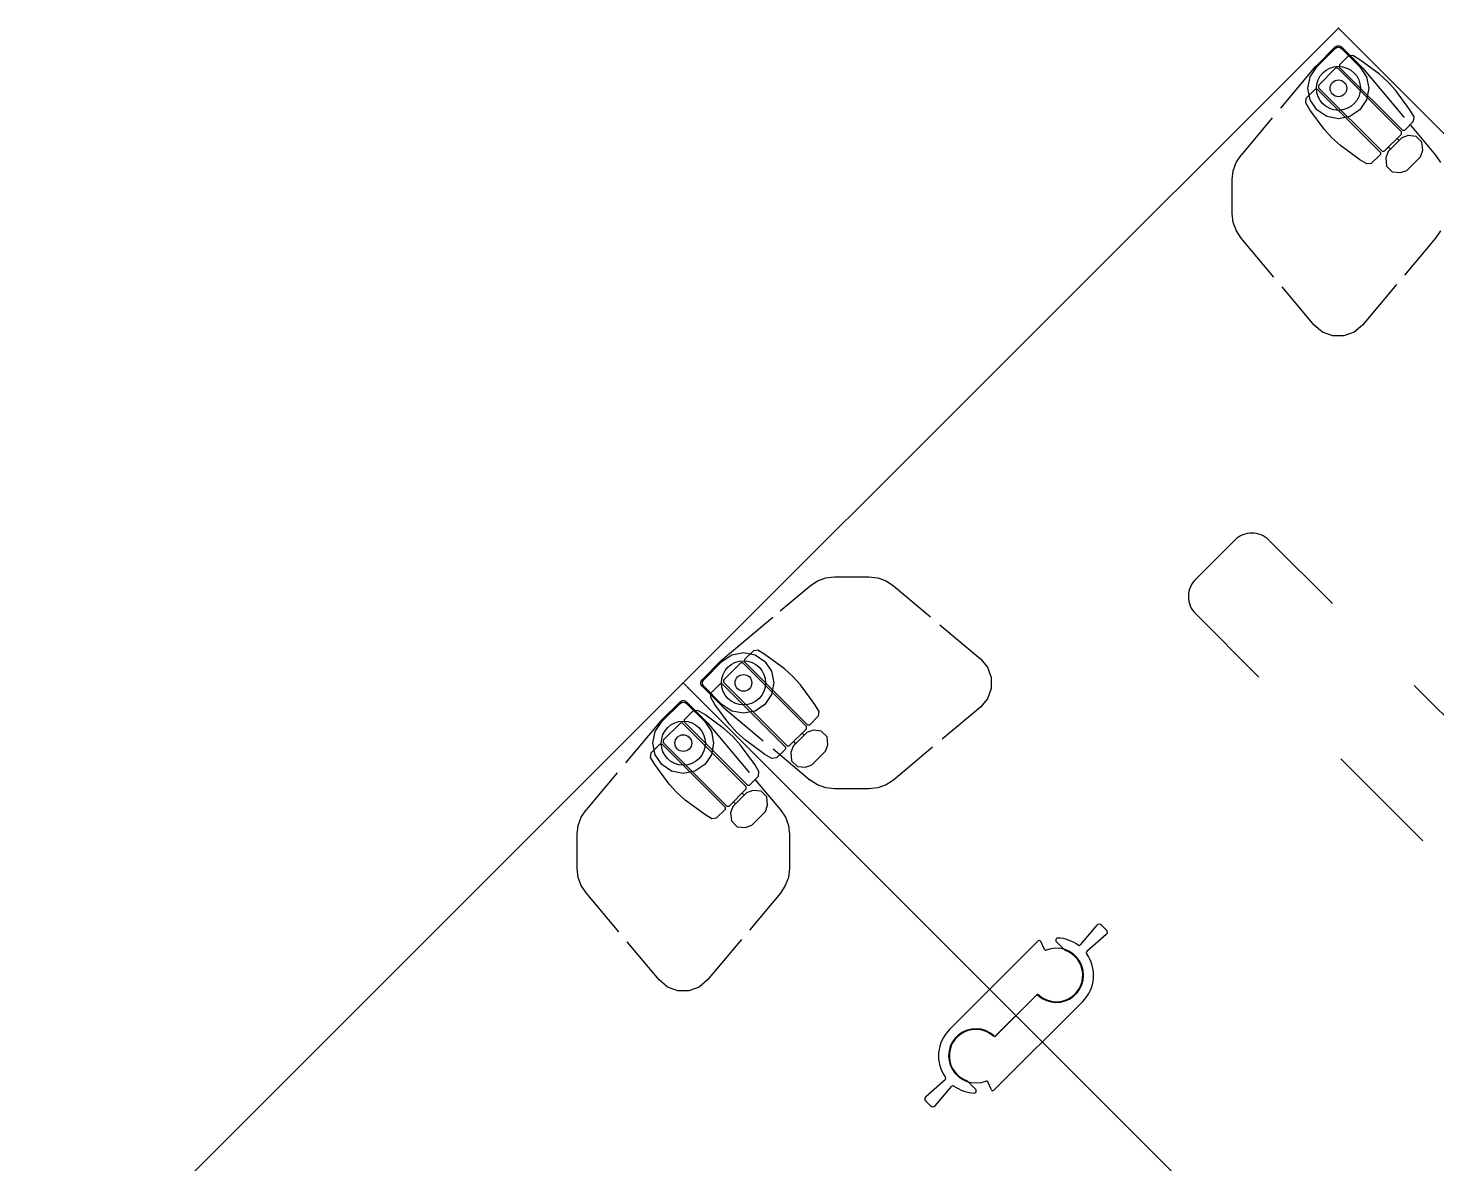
# Model space of a CAD drawing. Header units: inches. Extents: x 0 to 707, y 8 to 426.
# Drawn here: x 457.72 to 494.21, y 185.3 to 214.74 of the extents above; entities that cross this region are included whole.
import ezdxf

# ---------------------------------------------------------------- set-up
doc = ezdxf.new("R2010")
doc.units = ezdxf.units.IN
doc.header["$MEASUREMENT"] = 0
for name, color, linetype in [('TABLE', 6, 'Continuous'), ('TABLE-CASTER1', 6, 'Continuous'), ('TABLE-CASTER3', 6, 'Continuous'), ('TABLE-CASTER4', 6, 'Continuous'), ('TABLE-HIDDEN', 6, 'Continuous'), ('TABLE-LEG1', 6, 'Continuous'), ('TABLE-LEG3', 6, 'Continuous'), ('TABLE-LEG4', 6, 'Continuous'), ('TABLE-LEGBRACKET1', 6, 'Continuous'), ('TABLE-LEGBRACKET3', 6, 'Continuous'), ('TABLE-LEGBRACKET4', 6, 'Continuous')]:
    doc.layers.add(name, color=color, linetype=linetype)

# ---------------------------------------------------------------- blocks, each defined once
blk = doc.blocks.new('PHZ515S_2454L_4P')
at = {"layer": 'TABLE'}
for p, q in [((53.875, 0), (0, 0)), ((0, 0), (0, -24)), ((53.875, -24), (53.875, 0)), ((0, -24), (53.875, -24))]:
    blk.add_line(p, q, dxfattribs=at)
for p in [(0, 0), (53.875, 0), (53.875, -24)]:
    blk.add_point(p, dxfattribs=at)
at = {"layer": 'TABLE-CASTER1'}
for p, q in [((0.769, -0.238), (0.693, -0.33)), ((0.693, -0.33), (0.693, -0.657)), ((0.973, -0.185), (0.769, -0.238)), ((1.593, -0.091), (0.973, -0.185)), ((1.89, -0.074), (1.593, -0.091)), ((2.186, -0.091), (1.89, -0.074)), ((2.805, -0.185), (2.186, -0.091)), ((3.011, -0.238), (2.805, -0.185)), ((3.081, -0.33), (3.011, -0.238)), ((3.087, -0.657), (3.081, -0.33)), ((0.693, -0.657), (0.732, -0.697)), ((0.732, -0.697), (3.047, -0.697)), ((3.047, -0.697), (3.087, -0.657)), ((3.246, -0.693), (3.171, -0.852)), ((3.409, -0.558), (3.246, -0.693)), ((3.621, -0.559), (3.409, -0.558)), ((3.784, -0.693), (3.621, -0.559)), ((3.859, -0.852), (3.784, -0.693)), ((0.724, -0.748), (0.685, -0.787)), ((0.685, -0.787), (0.685, -1.418)), ((3.058, -0.748), (0.724, -0.748)), ((3.097, -0.787), (3.058, -0.748)), ((3.097, -1.417), (3.097, -0.787)), ((3.171, -0.945), (3.097, -0.945)), ((3.171, -0.852), (3.171, -1.352)), ((3.859, -1.353), (3.859, -0.852)), ((0.685, -1.418), (0.725, -1.457)), ((0.725, -1.457), (3.058, -1.457)), ((3.058, -1.457), (3.097, -1.417)), ((3.097, -1.26), (3.171, -1.26)), ((3.171, -1.352), (3.246, -1.512)), ((3.784, -1.511), (3.859, -1.353)), ((0.693, -1.548), (0.732, -1.508)), ((0.693, -1.874), (0.693, -1.548)), ((0.732, -1.508), (3.047, -1.508)), ((3.047, -1.508), (3.087, -1.548)), ((3.087, -1.548), (3.081, -1.874)), ((3.246, -1.512), (3.41, -1.647)), ((3.41, -1.647), (3.622, -1.646)), ((3.622, -1.646), (3.784, -1.511)), ((0.769, -1.967), (0.693, -1.874)), ((0.973, -2.019), (0.769, -1.967)), ((1.593, -2.114), (0.973, -2.019)), ((1.89, -2.13), (1.593, -2.114)), ((2.186, -2.114), (1.89, -2.13)), ((2.805, -2.02), (2.186, -2.114)), ((3.011, -1.967), (2.805, -2.02)), ((3.081, -1.874), (3.011, -1.967))]:
    blk.add_line(p, q, dxfattribs=at)
blk.add_circle((1.103, -1.102), 0.217, dxfattribs=at)
at = {"layer": 'TABLE-CASTER3'}
for p, q in [((51.07, -21.98), (51.689, -21.886)), ((51.689, -21.886), (51.985, -21.87)), ((51.985, -21.87), (52.282, -21.886)), ((52.282, -21.886), (52.902, -21.981)), ((50.788, -22.452), (50.794, -22.126)), ((50.794, -22.126), (50.864, -22.033)), ((50.864, -22.033), (51.07, -21.98)), ((52.902, -21.981), (53.106, -22.033)), ((53.106, -22.033), (53.182, -22.126)), ((53.182, -22.126), (53.182, -22.452)), ((50.091, -22.489), (50.016, -22.647)), ((50.253, -22.354), (50.091, -22.489)), ((50.465, -22.353), (50.253, -22.354)), ((50.629, -22.488), (50.465, -22.353)), ((50.704, -22.648), (50.629, -22.488)), ((50.817, -22.543), (50.778, -22.583)), ((50.778, -22.583), (50.778, -23.213)), ((50.828, -22.492), (50.788, -22.452)), ((53.15, -22.543), (50.817, -22.543)), ((53.143, -22.492), (50.828, -22.492)), ((53.182, -22.452), (53.143, -22.492)), ((53.19, -22.582), (53.15, -22.543)), ((53.19, -23.213), (53.19, -22.582)), ((50.016, -22.647), (50.016, -23.148)), ((50.704, -23.148), (50.704, -22.648)), ((50.778, -22.74), (50.704, -22.74)), ((50.016, -23.148), (50.091, -23.307)), ((50.091, -23.307), (50.254, -23.441)), ((50.466, -23.442), (50.629, -23.307)), ((50.629, -23.307), (50.704, -23.148)), ((50.704, -23.055), (50.778, -23.055)), ((50.778, -23.213), (50.817, -23.252)), ((50.828, -23.303), (50.788, -23.343)), ((50.788, -23.343), (50.794, -23.67)), ((50.817, -23.252), (53.151, -23.252)), ((53.143, -23.303), (50.828, -23.303)), ((53.182, -23.343), (53.143, -23.303)), ((53.151, -23.252), (53.19, -23.213)), ((53.182, -23.67), (53.182, -23.343)), ((50.254, -23.441), (50.466, -23.442)), ((50.794, -23.67), (50.864, -23.762)), ((53.106, -23.762), (53.182, -23.67)), ((50.864, -23.762), (51.07, -23.815)), ((51.07, -23.815), (51.689, -23.909)), ((51.689, -23.909), (51.985, -23.926)), ((51.985, -23.926), (52.282, -23.909)), ((52.282, -23.909), (52.902, -23.815)), ((52.902, -23.815), (53.106, -23.762))]:
    blk.add_line(p, q, dxfattribs=at)
blk.add_circle((52.772, -22.898), 0.217, dxfattribs=at)
at = {"layer": 'TABLE-CASTER4'}
for p, q in [((50.789, -0.657), (50.794, -0.33)), ((50.794, -0.33), (50.865, -0.238)), ((50.865, -0.238), (51.07, -0.185)), ((51.07, -0.185), (51.69, -0.091)), ((51.69, -0.091), (51.985, -0.075)), ((51.985, -0.075), (52.282, -0.091)), ((52.282, -0.091), (52.903, -0.185)), ((52.903, -0.185), (53.106, -0.238)), ((53.106, -0.238), (53.182, -0.331)), ((53.182, -0.331), (53.182, -0.657)), ((50.091, -0.694), (50.016, -0.852)), ((50.254, -0.558), (50.091, -0.694)), ((50.465, -0.558), (50.254, -0.558)), ((50.629, -0.693), (50.465, -0.558)), ((50.704, -0.853), (50.629, -0.693)), ((50.828, -0.697), (50.789, -0.657)), ((53.143, -0.697), (50.828, -0.697)), ((53.182, -0.657), (53.143, -0.697)), ((50.016, -0.852), (50.017, -1.353)), ((50.704, -1.353), (50.704, -0.853)), ((50.778, -0.945), (50.704, -0.945)), ((50.817, -0.748), (50.778, -0.788)), ((50.778, -0.788), (50.778, -1.417)), ((53.151, -0.748), (50.817, -0.748)), ((53.19, -0.787), (53.151, -0.748)), ((53.19, -1.418), (53.19, -0.787)), ((50.017, -1.353), (50.091, -1.512)), ((50.629, -1.512), (50.704, -1.353)), ((50.704, -1.26), (50.778, -1.26)), ((50.778, -1.417), (50.817, -1.457)), ((50.817, -1.457), (53.151, -1.457)), ((53.151, -1.457), (53.19, -1.418)), ((50.091, -1.512), (50.254, -1.646)), ((50.254, -1.646), (50.466, -1.646)), ((50.466, -1.646), (50.629, -1.512)), ((50.828, -1.508), (50.789, -1.548)), ((50.789, -1.548), (50.794, -1.875)), ((53.143, -1.508), (50.828, -1.508)), ((53.182, -1.548), (53.143, -1.508)), ((53.182, -1.875), (53.182, -1.548)), ((50.794, -1.875), (50.865, -1.967)), ((50.865, -1.967), (51.07, -2.02)), ((51.07, -2.02), (51.69, -2.114)), ((51.69, -2.114), (51.985, -2.13)), ((51.985, -2.13), (52.282, -2.114)), ((52.282, -2.114), (52.903, -2.02)), ((52.903, -2.02), (53.106, -1.967)), ((53.106, -1.967), (53.182, -1.875))]:
    blk.add_line(p, q, dxfattribs=at)
blk.add_circle((52.773, -1.103), 0.217, dxfattribs=at)
at = {"layer": 'TABLE-HIDDEN'}
for p, q in [((37.438, -10.653), (40.438, -10.653)), ((43.438, -10.653), (45.753, -10.653)), ((46.388, -11.278), (46.388, -12.722)), ((37.438, -13.343), (40.438, -13.343)), ((43.438, -13.343), (45.753, -13.343))]:
    blk.add_line(p, q, dxfattribs=at)
for centre, radius, start, end in [((45.76, -11.28), 0.628, 358.0076, 90.6469), ((45.764, -12.721), 0.624, 269.9996, 0.0145)]:
    blk.add_arc(centre, radius, start, end, dxfattribs=at)
at = {"layer": 'TABLE-LEG1', "extrusion": (-1, 0, 0)}
for p, q in [((0.324, -0.388), (0.35, -0.35)), ((0.35, -0.35), (0.388, -0.324)), ((0.388, -0.324), (0.433, -0.315)), ((0.433, -0.315), (1.103, -0.315)), ((1.103, -0.315), (1.404, -0.375)), ((0.315, -0.433), (0.324, -0.388)), ((0.315, -1.102), (0.315, -0.433)), ((1.404, -0.375), (1.659, -0.546)), ((1.659, -0.546), (1.83, -0.801)), ((1.83, -0.801), (1.89, -1.102)), ((0.375, -1.404), (0.315, -1.102)), ((0.546, -1.659), (0.375, -1.404)), ((1.83, -1.404), (1.659, -1.659)), ((1.89, -1.102), (1.83, -1.404)), ((0.801, -1.83), (0.546, -1.659)), ((1.659, -1.659), (1.404, -1.83)), ((1.103, -1.89), (0.801, -1.83)), ((1.404, -1.83), (1.103, -1.89))]:
    blk.add_line(p, q, dxfattribs=at)
at = {"layer": 'TABLE-LEG1'}
blk.add_circle((1.103, -1.102), 0.571, dxfattribs=at)
at = {"layer": 'TABLE-LEG3', "extrusion": (1, -1.22465e-16, 0)}
for p, q in [((52.216, -22.341), (52.471, -22.17)), ((52.471, -22.17), (52.772, -22.11)), ((52.772, -22.11), (53.074, -22.17)), ((53.074, -22.17), (53.329, -22.341)), ((51.985, -22.898), (52.045, -22.596)), ((52.045, -22.596), (52.216, -22.341)), ((53.329, -22.341), (53.5, -22.596)), ((53.5, -22.596), (53.56, -22.898)), ((52.045, -23.199), (51.985, -22.898)), ((53.56, -22.898), (53.56, -23.567)), ((52.216, -23.454), (52.045, -23.199)), ((52.471, -23.625), (52.216, -23.454)), ((52.772, -23.685), (52.471, -23.625)), ((53.442, -23.685), (52.772, -23.685)), ((53.487, -23.676), (53.442, -23.685)), ((53.525, -23.65), (53.487, -23.676)), ((53.551, -23.612), (53.525, -23.65)), ((53.56, -23.567), (53.551, -23.612))]:
    blk.add_line(p, q, dxfattribs=at)
at = {"layer": 'TABLE-LEG3'}
blk.add_circle((52.772, -22.898), 0.571, dxfattribs=at)
at = {"layer": 'TABLE-LEG4', "extrusion": (1.83697e-16, 1, 0)}
for p, q in [((52.471, -0.375), (52.773, -0.315)), ((52.773, -0.315), (53.442, -0.315)), ((53.442, -0.315), (53.487, -0.324)), ((53.487, -0.324), (53.525, -0.35)), ((53.525, -0.35), (53.551, -0.388)), ((52.045, -0.801), (52.216, -0.546)), ((52.216, -0.546), (52.471, -0.375)), ((53.551, -0.388), (53.56, -0.433)), ((53.56, -0.433), (53.56, -1.103)), ((51.985, -1.103), (52.045, -0.801)), ((52.045, -1.404), (51.985, -1.103)), ((52.216, -1.659), (52.045, -1.404)), ((53.5, -1.404), (53.329, -1.659)), ((53.56, -1.103), (53.5, -1.404)), ((52.471, -1.83), (52.216, -1.659)), ((53.329, -1.659), (53.074, -1.83)), ((52.773, -1.89), (52.471, -1.83)), ((53.074, -1.83), (52.773, -1.89))]:
    blk.add_line(p, q, dxfattribs=at)
at = {"layer": 'TABLE-LEG4'}
blk.add_circle((52.773, -1.103), 0.571, dxfattribs=at)
at = {"layer": 'TABLE-LEGBRACKET1', "extrusion": (-1, 0, 0)}
for p, q in [((0.286, -0.404), (0.301, -0.344)), ((0.301, -0.344), (0.345, -0.301)), ((0.345, -0.301), (0.404, -0.285)), ((0.404, -0.285), (1.104, -0.285)), ((1.104, -0.285), (1.172, -0.288)), ((1.172, -0.288), (2.843, -0.435)), ((3.096, -0.457), (4.106, -0.545)), ((4.106, -0.545), (4.33, -0.591)), ((4.33, -0.591), (4.537, -0.688)), ((4.537, -0.688), (4.716, -0.83)), ((4.716, -0.83), (5.345, -1.459)), ((5.345, -1.459), (5.487, -1.638)), ((5.487, -1.638), (5.583, -1.845)), ((5.583, -1.845), (5.63, -2.069)), ((5.63, -2.069), (5.739, -3.318)), ((5.766, -3.632), (5.886, -5.001)), ((0.591, -4.33), (0.545, -4.106)), ((0.688, -4.537), (0.591, -4.33)), ((0.83, -4.716), (0.688, -4.537)), ((1.459, -5.345), (0.83, -4.716)), ((5.886, -5.001), (5.861, -5.284)), ((1.638, -5.487), (1.459, -5.345)), ((5.861, -5.284), (5.741, -5.541)), ((1.845, -5.583), (1.638, -5.487)), ((2.069, -5.629), (1.845, -5.583)), ((3.384, -5.744), (2.069, -5.629)), ((5.001, -5.886), (3.714, -5.773)), ((5.541, -5.741), (5.284, -5.861)), ((5.741, -5.541), (5.541, -5.741)), ((5.284, -5.861), (5.001, -5.886))]:
    blk.add_line(p, q, dxfattribs=at)
at = {"layer": 'TABLE-LEGBRACKET1', "extrusion": (6.12323e-17, 1, 0)}
for p, q in [((0.285, -0.404), (0.285, -1.104)), ((0.285, -1.104), (0.288, -1.172)), ((0.288, -1.172), (0.407, -2.524)), ((0.436, -2.857), (0.545, -4.106))]:
    blk.add_line(p, q, dxfattribs=at)
at = {"layer": 'TABLE-LEGBRACKET3', "extrusion": (1, -1.22465e-16, 0)}
for p, q in [((48.334, -18.259), (48.591, -18.139)), ((48.591, -18.139), (48.874, -18.114)), ((48.874, -18.114), (50.161, -18.227)), ((48.014, -18.716), (48.134, -18.459)), ((48.134, -18.459), (48.334, -18.259)), ((50.491, -18.256), (51.806, -18.371)), ((51.806, -18.371), (52.03, -18.417)), ((52.03, -18.417), (52.237, -18.513)), ((52.237, -18.513), (52.416, -18.655)), ((47.989, -18.999), (48.014, -18.716)), ((52.416, -18.655), (53.045, -19.284)), ((48.109, -20.368), (47.989, -18.999)), ((53.045, -19.284), (53.187, -19.463)), ((53.187, -19.463), (53.284, -19.67)), ((53.284, -19.67), (53.33, -19.894)), ((48.245, -21.931), (48.136, -20.682)), ((48.292, -22.155), (48.245, -21.931)), ((49.769, -23.455), (49.545, -23.409)), ((50.779, -23.543), (49.769, -23.455)), ((52.703, -23.712), (51.032, -23.565)), ((52.771, -23.715), (52.703, -23.712)), ((53.471, -23.715), (52.771, -23.715)), ((53.53, -23.699), (53.471, -23.715)), ((53.574, -23.656), (53.53, -23.699)), ((53.589, -23.596), (53.574, -23.656))]:
    blk.add_line(p, q, dxfattribs=at)
at = {"layer": 'TABLE-LEGBRACKET3', "extrusion": (-1.83697e-16, -1, 0)}
for p, q in [((53.439, -21.143), (53.33, -19.894)), ((53.587, -22.828), (53.468, -21.476)), ((53.59, -22.896), (53.587, -22.828)), ((53.59, -23.596), (53.59, -22.896))]:
    blk.add_line(p, q, dxfattribs=at)
at = {"layer": 'TABLE-LEGBRACKET4', "extrusion": (1, -2.44929e-16, 0)}
for p, q in [((52.703, -0.288), (51.351, -0.407)), ((52.771, -0.285), (52.703, -0.288)), ((53.471, -0.285), (52.771, -0.285)), ((51.018, -0.436), (49.769, -0.545))]:
    blk.add_line(p, q, dxfattribs=at)
at = {"layer": 'TABLE-LEGBRACKET4', "extrusion": (1.83697e-16, 1, 0)}
for p, q in [((53.471, -0.286), (53.531, -0.301)), ((53.531, -0.301), (53.574, -0.345)), ((53.574, -0.345), (53.59, -0.404)), ((49.159, -0.83), (49.338, -0.688)), ((49.338, -0.688), (49.545, -0.591)), ((49.545, -0.591), (49.769, -0.545)), ((53.59, -0.404), (53.59, -1.104)), ((48.53, -1.459), (49.159, -0.83)), ((48.388, -1.638), (48.53, -1.459)), ((53.587, -1.172), (53.44, -2.843)), ((53.59, -1.104), (53.587, -1.172)), ((48.292, -1.845), (48.388, -1.638)), ((48.131, -3.384), (48.246, -2.069)), ((48.246, -2.069), (48.292, -1.845)), ((53.418, -3.096), (53.33, -4.106)), ((47.989, -5.001), (48.102, -3.714)), ((53.284, -4.33), (53.187, -4.537)), ((53.33, -4.106), (53.284, -4.33)), ((53.045, -4.716), (52.416, -5.345)), ((53.187, -4.537), (53.045, -4.716)), ((48.014, -5.284), (47.989, -5.001)), ((48.134, -5.541), (48.014, -5.284)), ((52.416, -5.345), (52.237, -5.487)), ((48.334, -5.741), (48.134, -5.541)), ((48.591, -5.861), (48.334, -5.741)), ((50.243, -5.766), (48.874, -5.886)), ((51.806, -5.63), (50.557, -5.739)), ((52.03, -5.583), (51.806, -5.63)), ((52.237, -5.487), (52.03, -5.583)), ((48.874, -5.886), (48.591, -5.861))]:
    blk.add_line(p, q, dxfattribs=at)
blk = doc.blocks.new('PHZ565_1P')
at = {"layer": 'TABLE'}
for p in [(0, 0), (0, -24)]:
    blk.add_point(p, dxfattribs=at)
at = {"layer": 'TABLE-HIDDEN'}
for p, q in [((-1.476, -11.035), (1.774, -11.035)), ((1.811, -11.088), (1.732, -11.304)), ((2.123, -11.339), (2.092, -11.37)), ((2.092, -11.37), (2.092, -11.7)), ((-3.221, -12.092), (-3.221, -11.908)), ((-3.136, -11.829), (-2.47, -11.879)), ((-0.753, -12), (0.735, -12)), ((0.753, -12), (-0.735, -12)), ((3.136, -11.829), (2.47, -11.879)), ((3.221, -11.908), (3.221, -12.092)), ((-3.136, -12.171), (-2.47, -12.121)), ((-2.092, -12.63), (-2.092, -12.3)), ((3.136, -12.171), (2.47, -12.121)), ((-2.123, -12.661), (-2.092, -12.63)), ((-1.811, -12.912), (-1.732, -12.696)), ((1.476, -12.965), (-1.774, -12.965))]:
    blk.add_line(p, q, dxfattribs=at)
for centre, radius, start, end in [((-1.476, -12), 0.965, 90, 170.8223), ((-1.476, -12), 0.703, 3.041, 246.7884), ((1.769, -11.318), 0.0394, 159.8293, 246.7884), ((1.774, -11.075), 0.0394, 339.8293, 90), ((-1.476, -12), 0.685, 3.1154, 205.9443), ((1.476, -12), 0.703, 183.041, 66.7884), ((2.151, -11.367), 0.0394, 43.1711, 135), ((1.476, -12), 0.965, 9.1777, 43.1711), ((-3.142, -11.908), 0.0787, 85.7108, 180), ((-2.467, -11.84), 0.0394, 265.7108, 350.8223), ((-0.753, -11.961), 0.0394, 183.1154, 270), ((-0.735, -11.961), 0.0394, 183.041, 270), ((0.735, -12.039), 0.0394, 3.041, 90), ((0.753, -12.039), 0.0394, 3.1154, 90), ((1.476, -12), 0.685, 183.1154, 25.9443), ((2.467, -11.84), 0.0394, 189.1777, 274.2892), ((3.142, -11.908), 0.0787, 0, 94.2892), ((-3.142, -12.092), 0.0787, 180, 274.2892), ((-2.467, -12.16), 0.0394, 9.1777, 94.2892), ((-1.476, -12), 0.965, 189.1777, 223.1711), ((1.476, -12), 0.965, 270, 350.8223), ((2.467, -12.16), 0.0394, 85.7108, 170.8223), ((3.142, -12.092), 0.0787, 265.7108, 0), ((-2.151, -12.633), 0.0394, 223.1711, 315), ((-1.769, -12.682), 0.0394, 339.8293, 66.7884), ((-1.774, -12.925), 0.0394, 159.8293, 270)]:
    blk.add_arc(centre, radius, start, end, dxfattribs=at)

msp = doc.modelspace()

# ---------------------------------------------------------------- block references
for name, p, rotation in [('PHZ515S_2454L_4P', (512.783, 159.67), 135), ('PHZ565_1P', (474.823, 197.63), 45), ('PHZ515S_2454L_4P', (474.688, 197.765), 315)]:
    msp.add_blockref(name, p, dxfattribs=dict(rotation=rotation))

doc.saveas('drawing.dxf')
